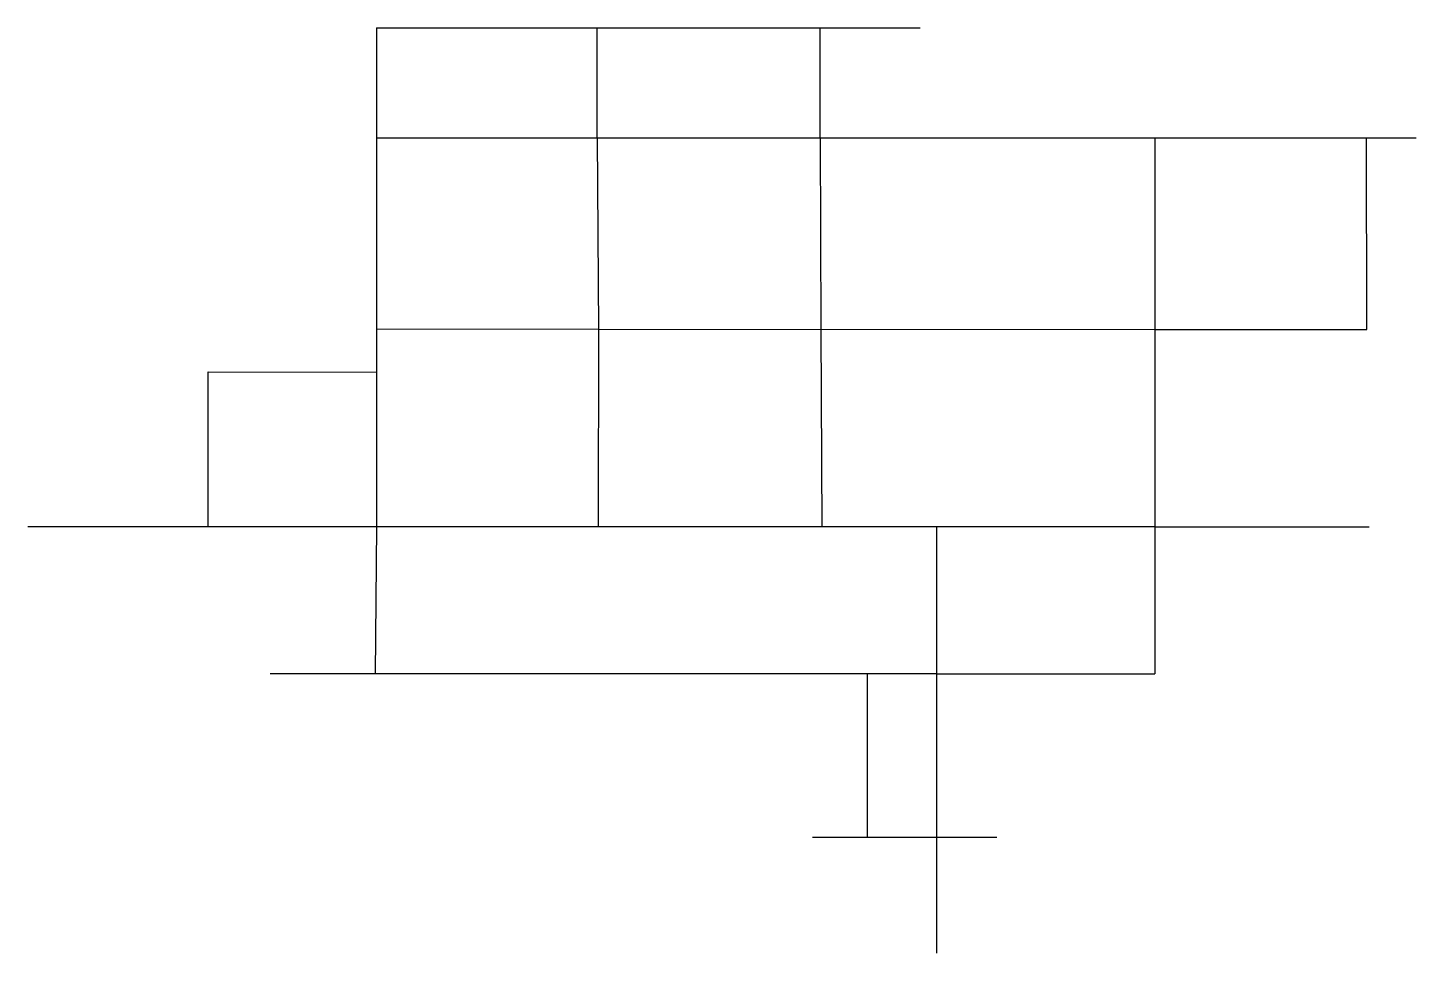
# Model space of a CAD drawing. Extents: x 2289 to 5234, y 2758 to 4721.
import ezdxf

# ---------------------------------------------------------------- set-up
doc = ezdxf.new("R2010")
doc.units = 0
doc.layers.add('LINE', color=30, linetype='CONTINUOUS')

msp = doc.modelspace()

# ---------------------------------------------------------------- linework, layer by layer
at = {"layer": 'LINE'}
for p, q in [((3028.9, 4720.7), (3028.9, 4487.6)), ((3028.9, 4720.7), (3496.5, 4720.7)), ((3496.5, 4720.7), (3969.8, 4720.9)), ((3496.5, 4487.6), (3496.5, 4720.7)), ((3969.8, 4720.9), (4181.6, 4721)), ((3970, 4487.6), (3969.8, 4720.9)), ((3028.9, 4487.6), (3028.8, 4081.9)), ((3028.9, 4487.6), (3496.5, 4487.6)), ((3496.5, 4487.6), (3499.3, 4081.2)), ((3496.5, 4487.6), (3970, 4487.6)), ((3970, 4487.6), (4679.7, 4487.6)), ((3970, 4487.6), (3971.5, 4080.5)), ((4679.7, 4487.6), (5128.9, 4487.6)), ((4679.7, 4487.6), (4679.7, 4080.7)), ((5128.9, 4487.6), (5234.1, 4487.6)), ((5129.3, 4080.7), (5128.9, 4487.6)), ((3499.3, 4081.2), (3028.8, 4081.9)), ((3028.8, 4081.9), (3028.8, 3990.6)), ((3499.3, 4081.2), (3499, 3662.5)), ((3971.5, 4080.5), (3499.3, 4081.2)), ((4679.7, 4080.7), (3971.5, 4080.5)), ((3971.5, 4080.5), (3973.1, 3662.5)), ((4679.7, 4080.7), (4679.7, 3662.5)), ((4679.7, 4080.7), (5129.3, 4080.7)), ((2671.3, 3662.5), (2671.3, 3991.5)), ((2671.3, 3991.5), (3028.8, 3990.6)), ((3028.8, 3990.6), (3028.8, 3662.5)), ((2671.3, 3662.5), (2289, 3662.5)), ((3028.8, 3662.5), (2671.3, 3662.5)), ((3028.8, 3662.5), (3025.8, 3350.6)), ((3499, 3662.5), (3028.8, 3662.5)), ((3973.1, 3662.5), (3499, 3662.5)), ((4216.6, 3662.5), (3973.1, 3662.5)), ((4216.6, 3662.5), (4216.9, 3350.6)), ((4679.7, 3662.5), (4216.6, 3662.5)), ((4679.7, 3662.5), (4679.7, 3350.6)), ((4679.7, 3662.5), (5134.1, 3662.5)), ((4679.7, 3662.5), (4679.7, 3662.5)), ((3025.8, 3350.6), (2803.5, 3350.6)), ((4069.5, 3350.6), (3025.8, 3350.6)), ((4216.9, 3350.6), (4069.5, 3350.6)), ((4069.5, 3350.6), (4069.7, 3004.4)), ((4216.9, 3350.6), (4216.8, 3004.4)), ((4216.9, 3350.6), (4679.7, 3350.6)), ((3953.6, 3004.4), (4069.7, 3004.4)), ((4069.7, 3004.4), (4216.8, 3004.4)), ((4216.8, 3004.4), (4344.4, 3004.4)), ((4216.8, 3004.4), (4216.8, 2758.2))]:
    msp.add_line(p, q, dxfattribs=at)

doc.saveas('drawing.dxf')
